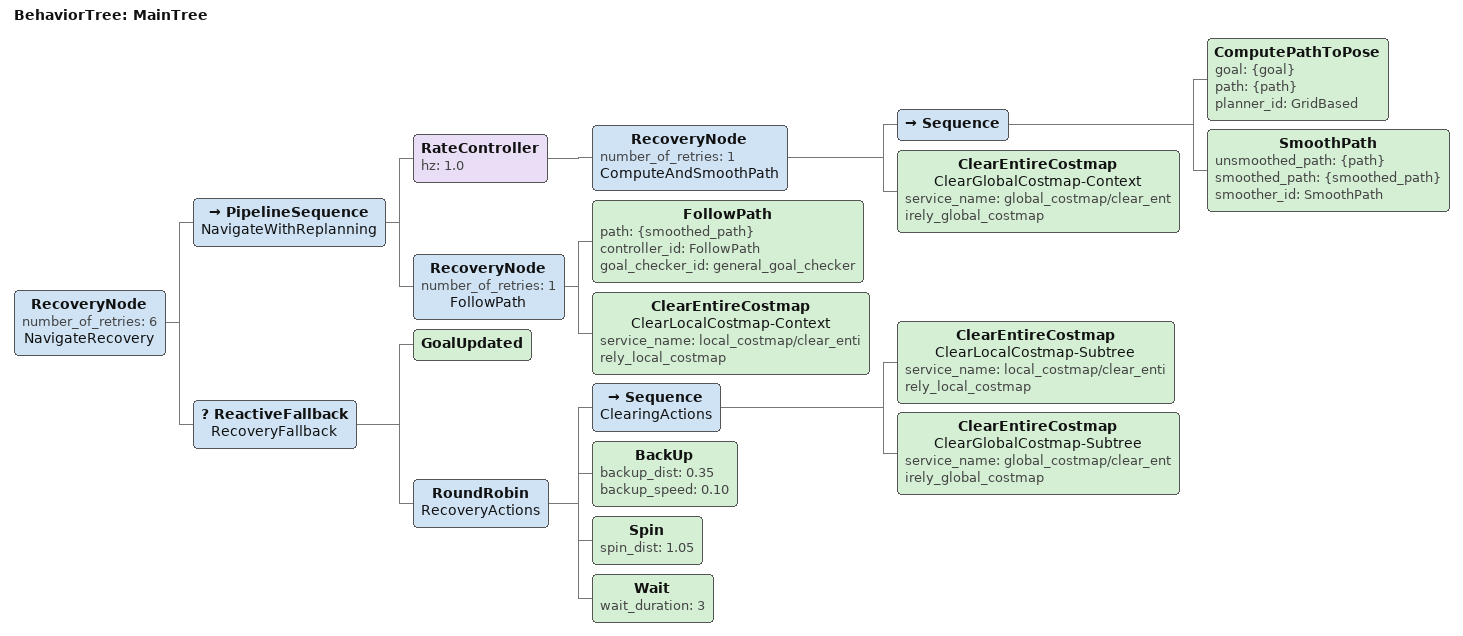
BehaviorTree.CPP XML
<!--
  PUDU differential-drive adaptation of the SCURM navigation flow:
  Theta* planning -> constrained smoothing -> MPPI tracking -> adaptive backup.
-->
<root main_tree_to_execute="MainTree">
  <BehaviorTree ID="MainTree">
    <RecoveryNode number_of_retries="6" name="NavigateRecovery">
      <PipelineSequence name="NavigateWithReplanning">
        <RateController hz="1.0">
          <RecoveryNode number_of_retries="1" name="ComputeAndSmoothPath">
            <Sequence>
              <ComputePathToPose goal="{goal}" path="{path}" planner_id="GridBased"/>
              <SmoothPath unsmoothed_path="{path}" smoothed_path="{smoothed_path}" smoother_id="SmoothPath"/>
            </Sequence>
            <ClearEntireCostmap
              name="ClearGlobalCostmap-Context"
              service_name="global_costmap/clear_entirely_global_costmap"/>
          </RecoveryNode>
        </RateController>
        <RecoveryNode number_of_retries="1" name="FollowPath">
          <FollowPath
            path="{smoothed_path}"
            controller_id="FollowPath"
            goal_checker_id="general_goal_checker"/>
          <ClearEntireCostmap
            name="ClearLocalCostmap-Context"
            service_name="local_costmap/clear_entirely_local_costmap"/>
        </RecoveryNode>
      </PipelineSequence>
      <ReactiveFallback name="RecoveryFallback">
        <GoalUpdated/>
        <RoundRobin name="RecoveryActions">
          <Sequence name="ClearingActions">
            <ClearEntireCostmap
              name="ClearLocalCostmap-Subtree"
              service_name="local_costmap/clear_entirely_local_costmap"/>
            <ClearEntireCostmap
              name="ClearGlobalCostmap-Subtree"
              service_name="global_costmap/clear_entirely_global_costmap"/>
          </Sequence>
          <BackUp backup_dist="0.35" backup_speed="0.10"/>
          <Spin spin_dist="1.05"/>
          <Wait wait_duration="3"/>
        </RoundRobin>
      </ReactiveFallback>
    </RecoveryNode>
  </BehaviorTree>
</root>
